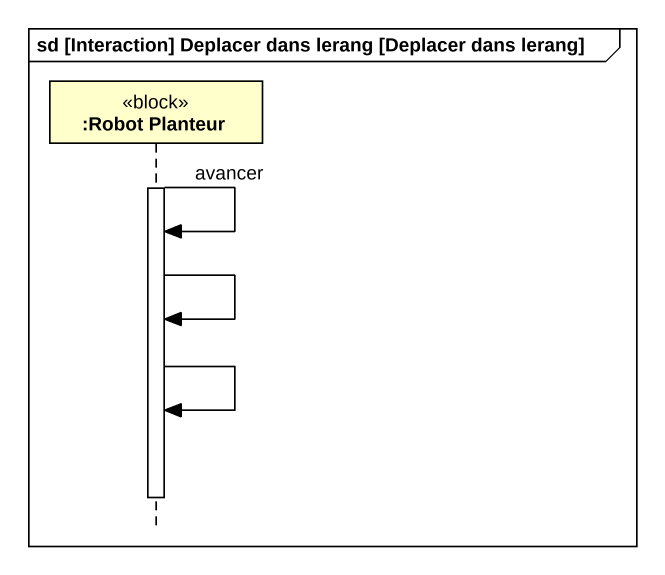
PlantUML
@startuml
mainframe sd [Interaction] Deplacer dans lerang [Deplacer dans lerang]
hide footbox
participant ":Robot Planteur" as Robot_Planteur <<block>>

activate Robot_Planteur
Robot_Planteur -> Robot_Planteur : avancer
Robot_Planteur -> Robot_Planteur
Robot_Planteur -> Robot_Planteur
deactivate Robot_Planteur
@enduml
